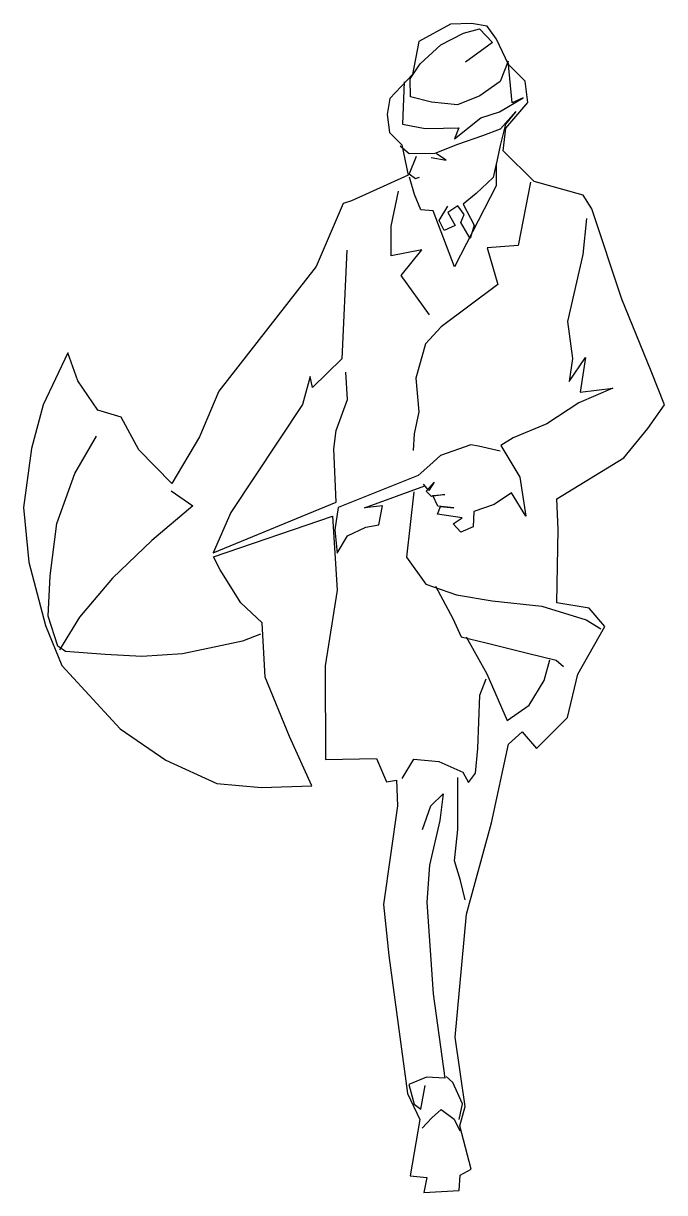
# Model space of a CAD drawing. Extents: x 94.5 to 133.7, y 0.7 to 72.
import ezdxf

# ---------------------------------------------------------------- set-up
doc = ezdxf.new("R2010")
doc.units = 0
doc.header["$LTSCALE"] = 40
doc.layers.get('0').update_dxf_attribs({"linetype": 'CONTINUOUS'})

msp = doc.modelspace()

# ---------------------------------------------------------------- linework, layer by layer
at = {"color": 0}
msp.add_lwpolyline([(120.623, 71.981), (118.683, 70.926), (118.296, 68.913), (116.911, 67.443), (116.762, 66.483), (116.889, 65.376), (117.648, 64.631), (118.048, 62.769), (114.567, 61.199), (114.069, 61.052), (112.409, 57.207), (106.476, 49.587), (105.282, 46.799), (103.604, 43.955), (101.589, 46.014), (100.503, 47.999), (99.082, 48.428), (97.863, 50.214), (97.252, 51.934), (95.732, 48.76), (95.023, 46.087), (94.529, 42.491), (94.866, 39.154), (95.882, 35.299), (96.885, 32.856), (100.439, 28.988), (103.226, 27.065), (106.353, 25.65), (109.077, 25.413), (112.161, 25.502), (110.796, 28.516), (109.299, 32.134), (109.115, 35.444), (107.815, 36.68), (106.561, 38.678), (106.151, 39.49), (113.413, 41.969), (113.696, 37.445), (112.964, 32.827), (112.981, 27.114), (116.095, 27.173), (116.715, 25.756), (117.336, 25.859), (117.396, 24.28), (116.523, 18.261), (116.855, 15.152), (118.003, 6.724), (118.747, 5.143), (118.159, 1.713), (119.179, 1.595), (118.999, 0.68), (121.155, 0.812), (121.213, 1.74), (121.89, 2.103), (121.186, 4.764), (121.528, 5.94), (120.916, 10.169), (121.594, 17.673), (123.13, 23.249), (124.163, 28.055), (125, 28.801), (125.87, 27.784), (127.779, 29.674), (128.412, 32.33), (130.06, 35.219), (129.096, 36.355), (127.114, 36.682), (127.196, 41.151), (127.13, 43.019), (131.216, 45.528), (132.687, 47.319), (133.708, 48.752), (132.879, 50.803), (131.093, 55.206), (129.256, 60.718), (128.739, 61.559), (125.745, 62.383), (123.84, 64.262), (124.011, 65.648), (125.349, 67.208), (125.187, 68.512), (124.165, 69.526), (123.437, 71.078), (122.86, 71.857), (121.914, 72.036)], close=True, dxfattribs=at)
for points in [[(117.803, 68.478), (117.7, 65.878), (119.073, 65.615), (120.197, 65.636), (121.139, 65.654), (120.862, 64.996), (122.479, 66.273), (123.627, 66.644), (125.055, 67.492), (124.392, 67.19), (124.146, 69.723), (123.653, 68.498), (122.424, 67.609), (121.051, 67.066), (119.467, 67.233), (118.185, 67.559), (118.164, 68.652), (118.77, 69.576), (120.039, 70.724), (121.424, 71.434), (122.406, 71.711), (123.182, 70.875), (121.533, 69.674)], [(117.558, 64.568), (118.099, 64.092), (119.694, 64.107), (121.066, 64.665), (122.606, 65.196), (123.678, 65.596), (124.615, 66.663), (123.991, 65.876), (123.666, 64.593), (123.415, 63.433), (123.409, 62.126), (120.874, 57.185), (119.563, 60.594), (118.817, 60.656), (118.435, 61.591), (118.126, 62.649)], [(118.528, 63.903), (118.107, 62.846), (118.477, 62.58), (118.734, 62.645)], [(119.441, 63.844), (120.355, 63.694), (119.771, 64.078)], [(123.443, 63.555), (123.232, 62.64), (122.202, 61.663), (121.394, 60.994), (122.072, 59.73), (121.829, 58.905), (121.264, 59.882), (121.452, 60.372), (121.077, 60.897), (120.462, 60.49), (120.902, 59.708), (120.24, 59.392), (119.939, 60.009), (120.454, 60.885)], [(125.517, 62.349), (124.755, 58.474), (122.858, 58.332), (123.523, 56.111), (120.062, 53.522), (119.094, 52.486), (118.511, 50.378), (118.687, 48.33), (118.408, 46.987), (118.337, 45.968)], [(119.334, 54.253), (117.602, 56.652), (118.864, 58.226), (117.001, 57.856), (116.998, 59.664), (117.443, 61.8)], [(128.933, 60.119), (128.716, 57.927), (127.776, 53.836), (128.077, 51.578), (127.876, 50.191), (128.866, 51.653), (128.542, 49.535), (130.543, 49.771), (128.463, 48.88), (126.512, 47.597), (124.461, 46.737), (123.71, 46.267), (124.871, 44.344), (125.236, 41.965), (124.358, 43.392), (123.292, 42.673), (122.055, 42.239), (122.011, 41.311), (121.258, 40.993), (120.792, 41.486), (121.332, 41.861), (119.824, 42.09), (120.012, 42.55), (120.834, 42.474), (119.845, 42.577), (119.544, 43.225), (120.287, 43.284), (119.469, 43.163), (119.143, 43.491), (119.619, 44.047), (119.295, 43.524), (118.968, 43.913)], [(114.29, 58.2), (113.99, 51.568), (112.185, 49.817), (112.051, 50.483), (111.581, 48.787), (107.209, 42.185), (106.116, 39.733), (113.64, 42.824), (113.502, 46.073), (113.648, 47.185), (114.342, 49.083), (114.234, 50.752)], [(109.021, 34.758), (107.92, 34.342), (106.286, 33.992), (104.257, 33.558), (101.768, 33.405), (99.532, 33.529), (97.097, 33.711), (96.635, 34.037), (96.038, 35.864), (96.158, 38.328), (96.584, 41.512), (97.681, 44.557), (98.99, 46.846)], [(123.656, 45.932), (122.328, 46.241), (121.871, 46.323), (120.014, 45.665), (119.372, 45.075), (118.654, 44.439), (113.768, 42.492), (113.566, 41.121), (113.699, 39.71), (114.332, 40.77), (115.462, 41.293), (116.25, 41.43), (116.471, 42.589), (115.379, 42.462), (119.061, 43.823)], [(103.552, 43.514), (104.876, 42.597), (102.378, 40.482), (99.976, 38.173), (97.969, 35.794), (96.73, 33.81)], [(118.385, 43.446), (117.928, 39.456), (119.115, 37.807), (120.996, 37.159), (123.176, 36.805), (126.206, 36.467), (128.912, 35.637), (129.804, 35.092)], [(119.71, 37.681), (120.765, 35.711), (121.273, 34.596), (122.799, 34.23), (125.334, 33.594), (127.074, 33.171), (127.522, 32.785)], [(121.577, 34.601), (122.835, 32.331), (124.09, 29.498), (125.424, 30.435), (126.353, 31.942), (126.694, 33.194)], [(117.668, 25.957), (118.391, 27.125), (119.913, 26.987), (121.369, 26.331), (121.715, 25.714), (122.16, 26.27), (122.299, 27.792), (122.419, 31.046), (122.811, 32.026)], [(121.517, 18.553), (121.236, 19.733), (120.879, 20.927), (121.07, 22.845), (121.068, 24.577), (121.071, 26.021)], [(118.913, 22.835), (119.432, 24.288), (120.178, 25.016), (119.981, 23.387), (119.334, 20.669), (119.179, 18.402), (119.559, 12.802), (120.28, 7.664), (119.154, 7.734), (118.084, 7.288), (118.41, 6.079), (118.812, 5.767), (119.073, 7.216)], [(121.148, 5.143), (121.358, 6.104), (120.771, 7.4), (120.369, 7.757)], [(118.894, 4.614), (119.475, 5.248), (120.058, 5.76), (120.859, 5.168), (121.192, 4.46)]]:
    msp.add_lwpolyline(points, dxfattribs=at)

doc.saveas('drawing.dxf')
